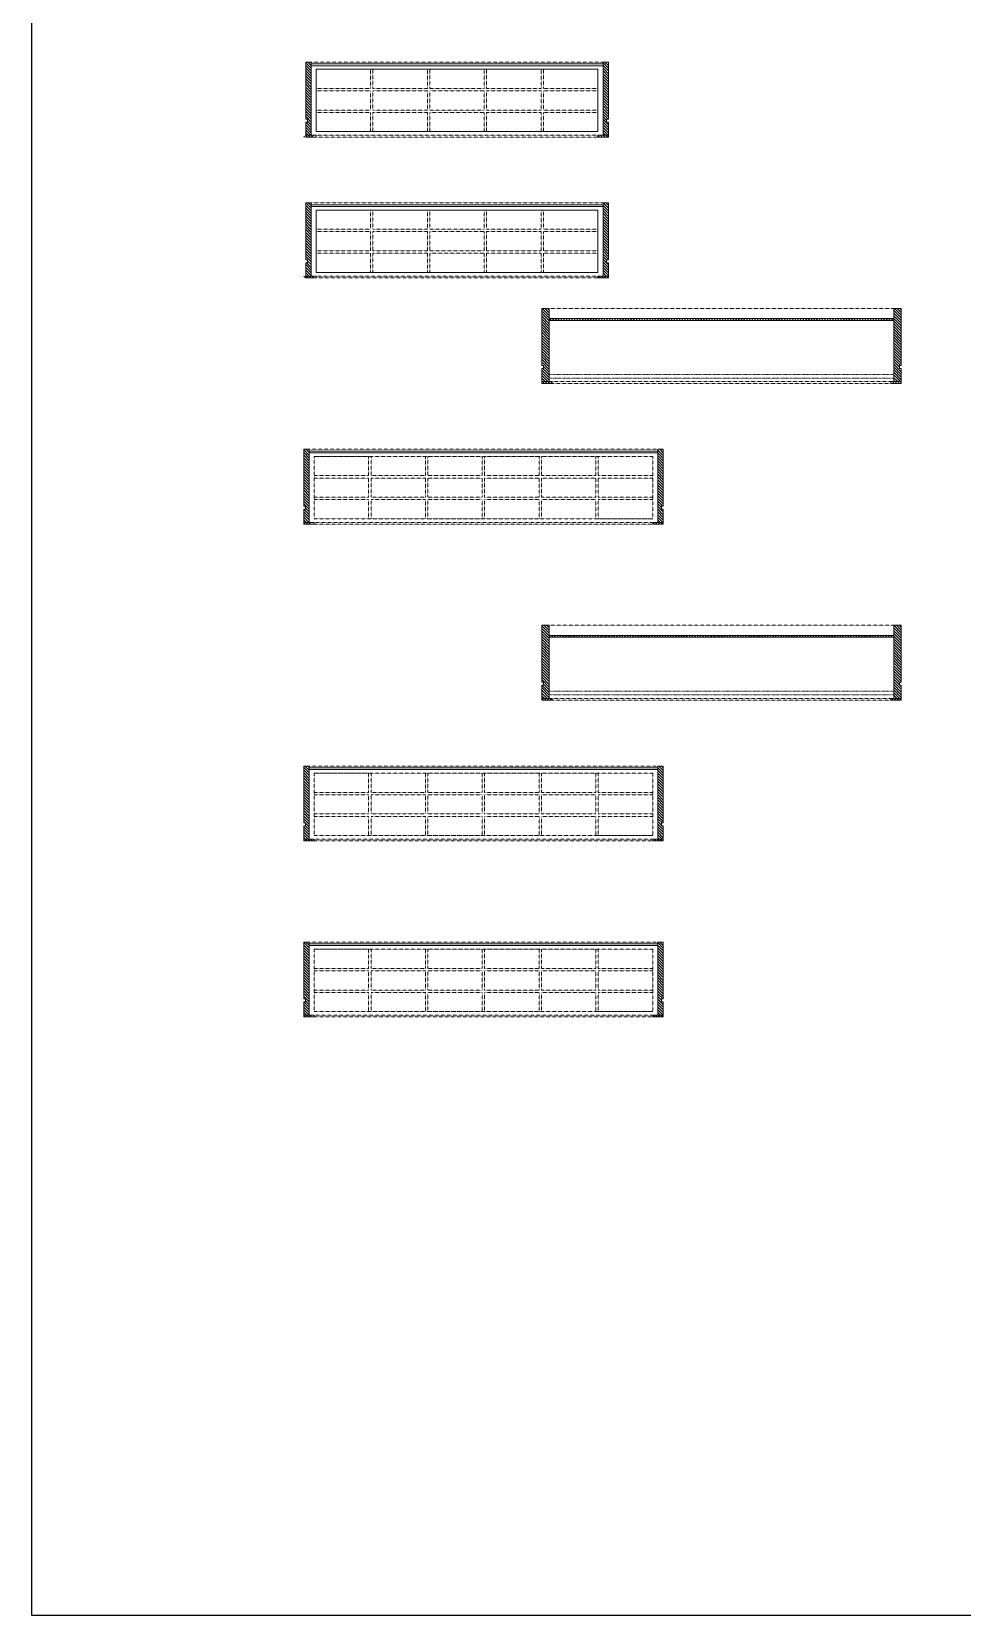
# Model space of a CAD drawing. Header units: metres. Extents: x 0 to 11640, y 0 to 11743.
# Drawn here: x 0 to 3106, y 0 to 5284 of the extents above; entities that cross this region are included whole.
import ezdxf

# ---------------------------------------------------------------- set-up
doc = ezdxf.new("R2010")
doc.units = ezdxf.units.M
doc.linetypes.add('a_p6_plan_L18$0$HIDDEN', pattern=[0.375, 0.25, -0.125])
doc.linetypes.add('ACAD_ISO03W100', pattern=[30, 12, -18])
doc.layers.add('FloorPlan', color=1, linetype='Continuous')
for name, color, linetype, lineweight in [('I-LK FF&E', 1, 'Continuous', 9), ('LN-ELEVATION-1', 81, 'Continuous', 13), ('LN-ELEVATION-2', 103, 'Continuous', 20), ('LN-ELEVATION-3', 125, 'a_p6_plan_L18$0$HIDDEN', 18), ('LN-ELEVATION-4', 145, 'Continuous', 13), ('LN-HATCH', 251, 'Continuous', 0)]:
    doc.layers.add(name, color=color, linetype=linetype, lineweight=lineweight)
pattern_1 = [(45, (7858054.0837, 3504049.203), (-4.4901280605, 4.4901280605), [])]
pattern_2 = [(45, (7858558.917, 3503823.203), (-4.4901280605, 4.4901280605), [])]

# ---------------------------------------------------------------- blocks, each defined once
blk = doc.blocks.new('12mm vc plan')
at = {"layer": 'LN-HATCH', "ltscale": 0.5}
h = blk.add_hatch(dxfattribs=at)
h.set_pattern_fill('ANSI31', color=256, scale=2)
h.set_pattern_definition([(45, (3760859.753, 1795248.936), (-4.490128061, 4.490128061), [])])
h.paths.add_polyline_path([(-1200, 250), (-1200, 60), (-1194, 60), (-1194, 50), (-1200, 50), (-1200, 6), (-1182, 6), (-1182, 250)])
h = blk.add_hatch(dxfattribs=at)
h.set_pattern_fill('ANSI31', color=256, scale=2)
h.set_pattern_definition(pattern_1)
h.paths.add_polyline_path([(0, 250), (0, 60), (-6, 60), (-6, 50), (0, 50), (0, 6), (-18, 6), (-18, 250)])
h = blk.add_hatch(dxfattribs=at)
h.set_pattern_fill('ANSI31', color=256, scale=2)
h.set_pattern_definition([(45, (7858047.0837, 3504049.203), (-4.4901280605, 4.4901280605), [])])
h.paths.add_polyline_path([(-1165, 6), (-1165, 0), (-1200, 0), (-1200, 6)])
h = blk.add_hatch(dxfattribs=at)
h.set_pattern_fill('ANSI31', color=256, scale=2)
h.set_pattern_definition(pattern_1)
h.paths.add_polyline_path([(-28, 6), (-28, 0), (0, 0), (0, 6)])
at = {"layer": 'LN-ELEVATION-1', "ltscale": 0.5}
for points in [[(-1200, 250), (-1200, 60), (-1194, 60), (-1194, 50), (-1200, 50), (-1200, 6), (-1182, 6), (-1182, 250)], [(-18, 238), (-1182, 238), (-1182, 244), (-18, 244)], [(0, 250), (0, 60), (-6, 60), (-6, 50), (0, 50), (0, 6), (-18, 6), (-18, 250)], [(-1165, 6), (-1165, 0), (-1200, 0), (-1200, 6)], [(-35, 6), (-35, 0), (0, 0), (0, 6)]]:
    blk.add_lwpolyline(points, close=True, dxfattribs=at)
at = {"layer": 'LN-ELEVATION-3', "ltscale": 0.5}
for p, q in [((-1182, 250), (-18, 250)), ((-1165, 6), (-35, 6)), ((-35, 0), (-1165, 0))]:
    blk.add_line(p, q, dxfattribs=at)
for points in [[(-1165, 226), (-35, 226), (-35, 18), (-1165, 18)], [(-1165, 226), (-983.3, 226), (-983.3, 162), (-1165, 162)], [(-975.3, 226), (-793.7, 226), (-793.7, 162), (-975.3, 162)], [(-785.7, 226), (-604, 226), (-604, 162), (-785.7, 162)], [(-596, 226), (-414.3, 226), (-414.3, 162), (-596, 162)], [(-406.3, 226), (-224.7, 226), (-224.7, 162), (-406.3, 162)], [(-216.7, 226), (-35, 226), (-35, 162), (-216.7, 162)], [(-1165, 90), (-983.3, 90), (-983.3, 154), (-1165, 154)], [(-975.3, 154), (-793.7, 154), (-793.7, 90), (-975.3, 90)], [(-785.7, 154), (-604, 154), (-604, 90), (-785.7, 90)], [(-596, 154), (-414.3, 154), (-414.3, 90), (-596, 90)], [(-406.3, 154), (-224.7, 154), (-224.7, 90), (-406.3, 90)], [(-216.7, 154), (-35, 154), (-35, 90), (-216.7, 90)], [(-1165, 82), (-983.3, 82), (-983.3, 18), (-1165, 18)], [(-975.3, 82), (-793.7, 82), (-793.7, 18), (-975.3, 18)], [(-785.7, 82), (-604, 82), (-604, 18), (-785.7, 18)], [(-596, 82), (-414.3, 82), (-414.3, 18), (-596, 18)], [(-406.3, 82), (-224.7, 82), (-224.7, 18), (-406.3, 18)], [(-216.7, 82), (-35, 82), (-35, 18), (-216.7, 18)]]:
    blk.add_lwpolyline(points, close=True, dxfattribs=at)
blk = doc.blocks.new('VC_FIXTURE_LARGE_1')
at = {"layer": 'I-LK FF&E', "xscale": -1}
blk.add_blockref('12MM VC PLAN', (0, 0), dxfattribs=at)
blk = doc.blocks.new('VC_FIXTURE_LARGE_2')
at = {"layer": 'I-LK FF&E', "xscale": -1}
blk.add_blockref('12MM VC PLAN', (0, 0), dxfattribs=at)
blk = doc.blocks.new('jj 1200')
at = {"layer": 'LN-HATCH', "ltscale": 0.5}
h = blk.add_hatch(dxfattribs=at)
h.set_pattern_fill('ANSI31', color=256, scale=2)
h.set_pattern_definition([(45, (4097187.331, 1708800.267), (-4.4901280605, 4.4901280605), [])])
h.paths.add_polyline_path([(792.1, 220), (792.1, 30), (786.1, 30), (786.1, 20), (792.1, 20), (792.1, -24), (767.1, -24), (767.1, 220)])
h.paths.add_polyline_path([(-382.9, 180), (767.1, 180), (767.1, 186), (-382.9, 186)])
h.paths.add_polyline_path([(757.1, -24), (757.1, -30), (792.1, -30), (792.1, -24)])
h.paths.add_polyline_path([(-407.9, 220), (-407.9, 30), (-401.9, 30), (-401.9, 20), (-407.9, 20), (-407.9, -24), (-382.9, -24), (-382.9, 220)])
h.paths.add_polyline_path([(-372.9, -24), (-372.9, -30), (-407.9, -30), (-407.9, -24)])
at = {"layer": 'LN-ELEVATION-1', "ltscale": 0.5}
for points in [[(-407.9, 220), (-407.9, 30), (-401.9, 30), (-401.9, 20), (-407.9, 20), (-407.9, -24), (-382.9, -24), (-382.9, 220)], [(792.1, 220), (792.1, 30), (786.1, 30), (786.1, 20), (792.1, 20), (792.1, -24), (767.1, -24), (767.1, 220)], [(-382.9, 180), (767.1, 180), (767.1, 186), (-382.9, 186)], [(-372.9, -24), (-372.9, -30), (-407.9, -30), (-407.9, -24)], [(757.1, -24), (757.1, -30), (792.1, -30), (792.1, -24)]]:
    blk.add_lwpolyline(points, close=True, dxfattribs=at)
at = {"layer": 'LN-ELEVATION-3', "ltscale": 0.5}
for p, q in [((767.1, 220), (-382.9, 220)), ((757.1, -24), (-372.9, -24)), ((-372.9, -30), (757.1, -30))]:
    blk.add_line(p, q, dxfattribs=at)
at = {"layer": 'LN-ELEVATION-4', "linetype": 'ACAD_ISO03W100', "ltscale": 0.05}
blk.add_lwpolyline([(767.1, 0), (-382.9, 0), (-382.9, -12), (767.1, -12)], close=True, dxfattribs=at)
blk = doc.blocks.new('JJ_FIXTURE_LARGE_1')
at = {"layer": 'I-LK FF&E', "xscale": -1}
blk.add_blockref('JJ 1200', (792.1, 30), dxfattribs=at)
blk = doc.blocks.new('VC_FIXTURE_LARGE_3')
at = {"layer": 'I-LK FF&E', "xscale": -1}
blk.add_blockref('12MM VC PLAN', (0, 0), dxfattribs=at)
blk = doc.blocks.new('JJ_FIXTURE_LARGE_2')
at = {"layer": 'I-LK FF&E', "xscale": -1}
blk.add_blockref('JJ 1200', (792.1, 30), dxfattribs=at)
blk = doc.blocks.new('1010mm vc plan')
at = {"layer": 'LN-HATCH', "ltscale": 0.5}
h = blk.add_hatch(dxfattribs=at)
h.set_pattern_fill('ANSI31', color=256, scale=2)
h.set_pattern_definition([(45, (3761554.586, 1795022.936), (-4.490128061, 4.490128061), [])])
h.paths.add_polyline_path([(-505.2, 24), (-505.2, -166), (-499.2, -166), (-499.2, -176), (-505.2, -176), (-505.2, -220), (-487.2, -220), (-487.2, 24)])
h = blk.add_hatch(dxfattribs=at)
h.set_pattern_fill('ANSI31', color=256, scale=2)
h.set_pattern_definition(pattern_2)
h.paths.add_polyline_path([(504.8, 24), (504.8, -166), (498.8, -166), (498.8, -176), (504.8, -176), (504.8, -220), (486.8, -220), (486.8, 24)])
h = blk.add_hatch(dxfattribs=at)
h.set_pattern_fill('ANSI31', color=256, scale=2)
h.set_pattern_definition([(45, (7858741.917, 3503823.203), (-4.4901280605, 4.4901280605), [])])
h.paths.add_polyline_path([(-470.2, -220), (-470.2, -226), (-505.2, -226), (-505.2, -220)])
h = blk.add_hatch(dxfattribs=at)
h.set_pattern_fill('ANSI31', color=256, scale=2)
h.set_pattern_definition(pattern_2)
h.paths.add_polyline_path([(476.8, -220), (476.8, -226), (511.8, -226), (511.8, -220)])
at = {"layer": 'LN-ELEVATION-1', "ltscale": 0.5}
for points in [[(-505.2, 24), (-505.2, -166), (-499.2, -166), (-499.2, -176), (-505.2, -176), (-505.2, -220), (-487.2, -220), (-487.2, 24)], [(486.8, 12), (-487.2, 12), (-487.2, 18), (486.8, 18)], [(504.8, 24), (504.8, -166), (498.8, -166), (498.8, -176), (504.8, -176), (504.8, -220), (486.8, -220), (486.8, 24)], [(-470.2, -220), (-470.2, -226), (-505.2, -226), (-505.2, -220)], [(469.8, -220), (469.8, -226), (504.8, -226), (504.8, -220)]]:
    blk.add_lwpolyline(points, close=True, dxfattribs=at)
at = {"layer": 'LN-ELEVATION-2', "ltscale": 0.5}
blk.add_lwpolyline([(470.2, 0), (-470.2, 0), (-470.2, -208), (470.2, -208)], close=True, dxfattribs=at)
at = {"layer": 'LN-ELEVATION-3', "ltscale": 0.5}
for p, q in [((-487.2, 24), (486.8, 24)), ((-470.2, -220), (469.8, -220)), ((469.8, -226), (-470.2, -226))]:
    blk.add_line(p, q, dxfattribs=at)
for points in [[(-470.2, 0), (-288.5, 0), (-288.5, -64), (-470.2, -64)], [(-280.5, 0), (-98.8, 0), (-98.8, -64), (-280.5, -64)], [(-90.8, 0), (90.8, 0), (90.8, -64), (-90.8, -64)], [(98.8, 0), (280.5, 0), (280.5, -64), (98.8, -64)], [(288.5, 0), (470.2, 0), (470.2, -64), (288.5, -64)], [(-470.2, -136), (-288.5, -136), (-288.5, -72), (-470.2, -72)], [(-280.5, -72), (-98.8, -72), (-98.8, -136), (-280.5, -136)], [(-90.8, -72), (90.8, -72), (90.8, -136), (-90.8, -136)], [(98.8, -72), (280.5, -72), (280.5, -136), (98.8, -136)], [(288.5, -72), (470.2, -72), (470.2, -136), (288.5, -136)], [(-470.2, -144), (-288.5, -144), (-288.5, -208), (-470.2, -208)], [(-280.5, -144), (-98.8, -144), (-98.8, -208), (-280.5, -208)], [(-90.8, -144), (90.8, -144), (90.8, -208), (-90.8, -208)], [(98.8, -144), (280.5, -144), (280.5, -208), (98.8, -208)], [(288.5, -144), (470.2, -144), (470.2, -208), (288.5, -208)]]:
    blk.add_lwpolyline(points, close=True, dxfattribs=at)
blk = doc.blocks.new('VC_FIXTURE_MEDIUM_1')
at = {"layer": 'I-LK FF&E', "xscale": -1}
blk.add_blockref('1010MM VC PLAN', (511.8, 226), dxfattribs=at)
blk = doc.blocks.new('VC_FIXTURE_MEDIUM_2')
at = {"layer": 'I-LK FF&E', "xscale": -1}
blk.add_blockref('1010MM VC PLAN', (511.8, 226), dxfattribs=at)

msp = doc.modelspace()

# ---------------------------------------------------------------- linework, layer by layer
at = {"layer": 'FloorPlan'}
msp.add_lwpolyline([(0, 0), (11347.7, 0), (11347.7, 11743.1), (0, 11743.1), (0, 0)], close=True, dxfattribs=at)

# ---------------------------------------------------------------- block references
for name, p in [('VC_FIXTURE_MEDIUM_2', (907.8, 4932.1)), ('VC_FIXTURE_MEDIUM_1', (907.8, 4462.4)), ('JJ_FIXTURE_LARGE_2', (1702.2, 4110.1)), ('VC_FIXTURE_LARGE_3', (907.8, 3640.4)), ('JJ_FIXTURE_LARGE_1', (1702.2, 3053.2)), ('VC_FIXTURE_LARGE_2', (907.8, 2583.5)), ('VC_FIXTURE_LARGE_1', (907.8, 1996.3))]:
    msp.add_blockref(name, p)

doc.saveas('drawing.dxf')
